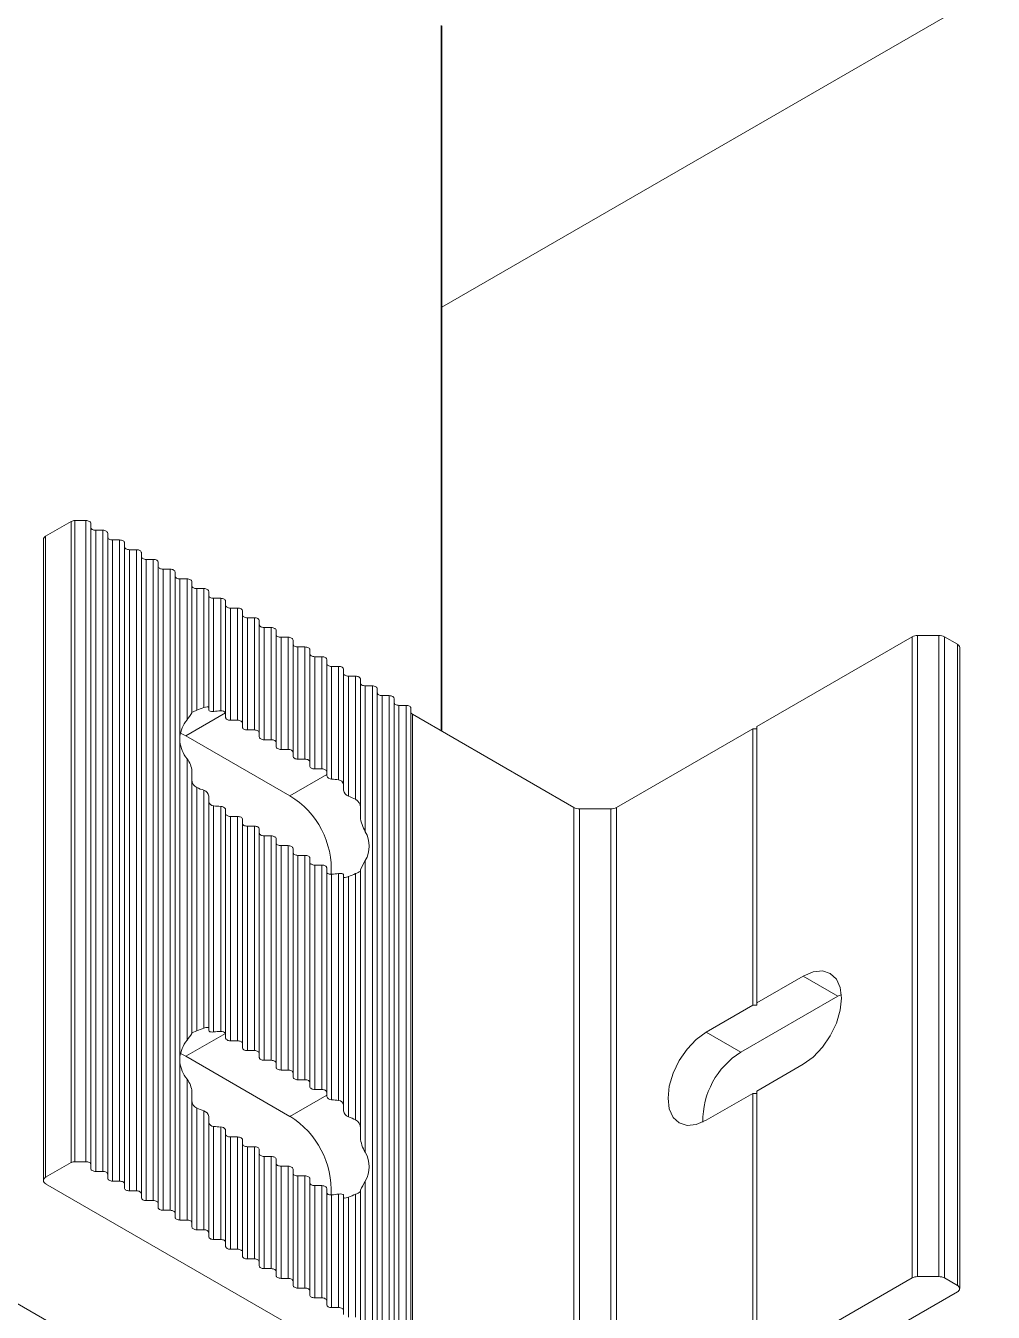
# Model space of a CAD drawing. Header units: millimetres. Extents: x 39 to 459, y 26 to 647.
# Drawn here: x 60.652 to 62.624, y 88.334 to 90.956 of the extents above; entities that cross this region are included whole.
import ezdxf

# ---------------------------------------------------------------- set-up
doc = ezdxf.new("R2010")
doc.units = ezdxf.units.MM

msp = doc.modelspace()

# ---------------------------------------------------------------- linework, layer by layer
at = {"color": 7, "linetype": 'Continuous', "lineweight": 15}
for p, q in [((72.4636, 96.7097), (61.5001, 90.3821)), ((61.5001, 89.5182), (61.5001, 90.9558)), ((60.6928, 89.9155), (60.7451, 89.9457)), ((60.7451, 89.9457), (60.7451, 88.6391)), ((60.7522, 89.9474), (60.7522, 88.6408)), ((60.7522, 89.9474), (60.7748, 89.9474)), ((60.7748, 89.9474), (60.7748, 88.6408)), ((60.7848, 89.9417), (60.7848, 88.635)), ((60.6881, 89.909), (60.6881, 88.6024)), ((60.6928, 89.9155), (60.6928, 88.6089)), ((60.7948, 89.9276), (60.7948, 88.621)), ((60.7948, 89.9276), (60.8092, 89.9276)), ((60.8092, 89.9276), (60.8092, 88.621)), ((60.8192, 89.9218), (60.8192, 88.6152)), ((60.8292, 89.9078), (60.8292, 88.6012)), ((60.8292, 89.9078), (60.8435, 89.9078)), ((60.8435, 89.9078), (60.8435, 88.6012)), ((60.8535, 89.902), (60.8535, 88.5954)), ((60.8635, 89.888), (60.8635, 88.5813)), ((60.8635, 89.888), (60.8779, 89.888)), ((60.8779, 89.888), (60.8779, 88.5813)), ((60.8879, 89.8822), (60.8879, 88.5756)), ((60.8979, 89.8681), (60.8979, 88.5615)), ((60.8979, 89.8681), (60.9122, 89.8681)), ((60.9122, 89.8681), (60.9122, 88.5615)), ((60.9222, 89.8624), (60.9222, 88.5557)), ((60.9322, 89.8483), (60.9322, 88.5417)), ((60.9322, 89.8483), (60.9466, 89.8483)), ((60.9466, 89.8483), (60.9466, 88.5417)), ((60.9566, 89.8425), (60.9566, 88.5359)), ((60.9666, 89.8285), (60.9666, 89.5075)), ((60.9666, 89.8285), (60.9809, 89.8285)), ((60.9809, 89.8285), (60.9809, 89.5416)), ((60.9909, 89.8227), (60.9909, 89.5554)), ((61.0009, 89.8087), (61.0009, 89.5609)), ((61.0009, 89.8087), (61.0152, 89.8087)), ((61.0152, 89.8087), (61.0152, 89.5664)), ((61.0252, 89.8029), (61.0252, 89.5664)), ((61.0352, 89.7889), (61.0352, 89.5584)), ((61.0352, 89.7889), (61.0496, 89.7889)), ((61.0496, 89.7889), (61.0496, 89.5597)), ((61.0596, 89.7831), (61.0596, 89.5544)), ((61.0696, 89.769), (61.0696, 89.5404)), ((61.0696, 89.769), (61.0839, 89.769)), ((61.0839, 89.769), (61.0839, 89.5404)), ((61.0939, 89.7633), (61.0939, 89.5346)), ((61.1039, 89.7492), (61.1039, 89.5206)), ((61.1039, 89.7492), (61.1183, 89.7492)), ((61.1183, 89.7492), (61.1183, 89.5206)), ((61.1283, 89.7434), (61.1283, 89.5148)), ((61.1383, 89.7294), (61.1383, 89.5007)), ((61.1383, 89.7294), (61.1526, 89.7294)), ((61.1526, 89.7294), (61.1526, 89.5007)), ((61.1626, 89.7236), (61.1626, 89.495)), ((61.1726, 89.7096), (61.1726, 89.4809)), ((61.1726, 89.7096), (61.187, 89.7096)), ((61.187, 89.7096), (61.187, 89.4809)), ((61.197, 89.7038), (61.197, 89.4751)), ((62.1424, 89.5278), (62.4587, 89.7104)), ((62.4587, 89.7104), (62.4587, 88.4038)), ((62.47, 89.7131), (62.47, 88.4065)), ((62.47, 89.7131), (62.5133, 89.7131)), ((62.5133, 89.7131), (62.5133, 88.4065)), ((62.5247, 89.7104), (62.5247, 88.4038)), ((62.5247, 89.7104), (62.5511, 89.6952)), ((61.207, 89.6897), (61.207, 89.4611)), ((61.207, 89.6897), (61.2213, 89.6897)), ((61.2213, 89.6897), (61.2213, 89.4611)), ((61.2313, 89.684), (61.2313, 89.4553)), ((62.5511, 89.6952), (62.5511, 88.3885)), ((62.5558, 88.382), (62.5558, 89.6886)), ((61.2413, 89.6699), (61.2413, 89.4413)), ((61.2413, 89.6699), (61.2556, 89.6699)), ((61.2556, 89.6699), (61.2556, 89.4413)), ((61.2656, 89.6642), (61.2656, 89.4355)), ((61.2756, 89.6501), (61.2756, 89.4204)), ((61.2756, 89.6501), (61.29, 89.6501)), ((61.29, 89.6501), (61.29, 89.4188)), ((61.3, 89.6443), (61.3, 89.4096)), ((61.31, 89.6303), (61.31, 89.3855)), ((61.31, 89.6303), (61.3243, 89.6303)), ((61.3243, 89.6303), (61.3243, 89.3794)), ((61.3343, 89.6245), (61.3343, 89.3625)), ((61.3443, 89.6105), (61.3443, 89.3133)), ((61.3443, 89.6105), (61.3587, 89.6105)), ((61.3587, 89.6105), (61.3587, 88.3038)), ((61.3687, 89.6047), (61.3687, 88.2981)), ((61.3787, 89.5906), (61.3787, 88.284)), ((61.3787, 89.5906), (61.393, 89.5906)), ((61.393, 89.5906), (61.393, 88.284)), ((61.403, 89.5849), (61.403, 88.2782)), ((61.413, 89.5708), (61.413, 88.2642)), ((61.413, 89.5708), (61.4274, 89.5708)), ((61.4274, 89.5708), (61.4274, 88.2642)), ((61.0594, 89.5556), (60.9785, 89.5089)), ((61.0596, 89.5461), (61.0596, 89.5544)), ((61.0839, 89.5404), (61.0696, 89.5404)), ((61.4374, 89.5651), (61.4374, 88.2584)), ((61.4403, 89.5527), (61.4403, 88.2461)), ((61.7696, 89.3626), (61.4403, 89.5527)), ((60.9677, 89.5144), (60.9785, 89.5089)), ((61.0939, 89.5263), (61.0939, 89.5346)), ((61.1183, 89.5206), (61.1039, 89.5206)), ((61.1283, 89.5065), (61.1283, 89.5148)), ((61.8561, 89.3626), (62.1339, 89.5229)), ((62.1339, 89.5229), (62.1339, 88.9595)), ((62.1424, 89.5229), (62.1339, 89.5229)), ((62.1424, 89.5278), (62.1424, 88.9644)), ((60.9666, 89.4962), (60.9666, 88.8542)), ((61.1906, 89.3865), (60.9785, 89.5089)), ((61.1526, 89.5007), (61.1383, 89.5007)), ((61.1626, 89.4867), (61.1626, 89.495)), ((60.9809, 89.462), (60.9809, 88.8883)), ((61.187, 89.4809), (61.1726, 89.4809)), ((61.197, 89.4669), (61.197, 89.4751)), ((61.2213, 89.4611), (61.207, 89.4611)), ((60.9909, 89.4367), (60.9909, 88.9021)), ((61.2313, 89.447), (61.2313, 89.4553)), ((61.2556, 89.4413), (61.2413, 89.4413)), ((61.2656, 89.4298), (61.2656, 89.4355)), ((61.2656, 89.4298), (61.1906, 89.3865)), ((61.0009, 89.4032), (61.0009, 88.9076)), ((61.0152, 89.3977), (61.0152, 88.9131)), ((61.0252, 89.3861), (61.0252, 88.9131)), ((61.0352, 89.366), (61.0352, 88.9051)), ((61.0496, 89.3647), (61.0496, 88.9063)), ((61.0596, 89.3584), (61.0596, 88.9011)), ((61.7696, 89.3626), (61.7696, 88.056)), ((61.7809, 89.3599), (61.7809, 88.0533)), ((61.7809, 89.3599), (61.8448, 89.3599)), ((61.8448, 89.3599), (61.8448, 88.0533)), ((61.8561, 89.3626), (61.8561, 88.056)), ((61.0696, 89.3444), (61.0696, 88.8871)), ((61.0839, 89.3444), (61.0696, 89.3444)), ((61.0839, 89.3444), (61.0839, 88.8871)), ((61.0939, 89.3386), (61.0939, 88.8813)), ((61.1039, 89.3246), (61.1039, 88.8672)), ((61.1183, 89.3246), (61.1039, 89.3246)), ((61.1183, 89.3246), (61.1183, 88.8672)), ((61.1283, 89.3188), (61.1283, 88.8615)), ((61.1383, 89.3047), (61.1383, 88.8474)), ((61.1526, 89.3047), (61.1383, 89.3047)), ((61.1526, 89.3047), (61.1526, 88.8474)), ((61.1626, 89.299), (61.1626, 88.8416)), ((61.1726, 89.2849), (61.1726, 88.8276)), ((61.187, 89.2849), (61.1726, 89.2849)), ((61.187, 89.2849), (61.187, 88.8276)), ((61.197, 89.2791), (61.197, 88.8218)), ((61.207, 89.2651), (61.207, 88.8078)), ((61.2213, 89.2651), (61.207, 89.2651)), ((61.2213, 89.2651), (61.2213, 88.8078)), ((61.2313, 89.2593), (61.2313, 88.802)), ((61.3443, 89.2544), (61.3443, 88.6599)), ((61.2413, 89.2453), (61.2413, 88.788)), ((61.2556, 89.2453), (61.2413, 89.2453)), ((61.2556, 89.2453), (61.2556, 88.788)), ((61.2656, 89.2395), (61.2656, 88.7822)), ((61.2756, 89.2265), (61.2756, 88.7671)), ((61.29, 89.2281), (61.29, 88.7655)), ((61.3, 89.2258), (61.3, 88.7563)), ((61.3243, 89.2278), (61.3243, 88.7261)), ((61.3343, 89.2332), (61.3343, 88.7092)), ((61.31, 89.2217), (61.31, 88.7322)), ((62.1424, 88.9644), (62.2371, 89.019)), ((62.3078, 88.9782), (62.2371, 89.019)), ((62.3078, 88.9782), (62.1099, 88.864)), ((62.1424, 88.9644), (62.1424, 88.9595)), ((62.3078, 88.9782), (62.3146, 88.9818)), ((62.0391, 88.9048), (62.1339, 88.9595)), ((62.1339, 88.9595), (62.1424, 88.9595)), ((61.0594, 88.9023), (60.9785, 88.8556)), ((61.0596, 88.8928), (61.0596, 88.9011)), ((61.0839, 88.8871), (61.0696, 88.8871)), ((62.1099, 88.864), (62.0391, 88.9048)), ((59.7368, 88.87), (61.4989, 87.853)), ((60.9785, 88.8556), (60.9677, 88.8611)), ((61.0939, 88.873), (61.0939, 88.8813)), ((61.1183, 88.8672), (61.1039, 88.8672)), ((61.1283, 88.8532), (61.1283, 88.8615)), ((60.9666, 88.8429), (60.9666, 88.5219)), ((61.1906, 88.7332), (60.9785, 88.8556)), ((61.1526, 88.8474), (61.1383, 88.8474)), ((61.1626, 88.8334), (61.1626, 88.8416)), ((62.1424, 88.7847), (62.2371, 88.8394)), ((60.9809, 88.8087), (60.9809, 88.5219)), ((61.187, 88.8276), (61.1726, 88.8276)), ((61.197, 88.8135), (61.197, 88.8218)), ((61.2213, 88.8078), (61.207, 88.8078)), ((60.9909, 88.7834), (60.9909, 88.5161)), ((61.2313, 88.7937), (61.2313, 88.802)), ((61.2556, 88.788), (61.2413, 88.788)), ((61.2656, 88.7765), (61.2656, 88.7822)), ((62.0391, 88.7251), (62.1339, 88.7798)), ((62.1339, 88.7798), (62.1339, 88.2163)), ((62.1339, 88.7798), (62.1424, 88.7798)), ((62.1424, 88.7847), (62.1424, 88.2212)), ((61.2656, 88.7765), (61.1906, 88.7332)), ((61.0009, 88.7498), (61.0009, 88.502)), ((61.0152, 88.7444), (61.0152, 88.502)), ((61.0252, 88.7327), (61.0252, 88.4963)), ((61.0352, 88.7127), (61.0352, 88.4822)), ((61.0496, 88.7114), (61.0496, 88.4822)), ((61.0596, 88.7051), (61.0596, 88.4765)), ((61.0696, 88.6911), (61.0696, 88.4624)), ((61.0839, 88.6911), (61.0696, 88.6911)), ((61.0839, 88.6911), (61.0839, 88.4624)), ((61.0939, 88.6853), (61.0939, 88.4566)), ((61.1039, 88.6712), (61.1039, 88.4426)), ((61.1183, 88.6712), (61.1039, 88.6712)), ((61.1183, 88.6712), (61.1183, 88.4426)), ((61.1283, 88.6655), (61.1283, 88.4368)), ((61.1383, 88.6514), (61.1383, 88.4228)), ((61.1526, 88.6514), (61.1383, 88.6514)), ((61.1526, 88.6514), (61.1526, 88.4228)), ((60.6928, 88.6089), (60.7451, 88.6391)), ((60.7522, 88.6408), (60.7748, 88.6408)), ((60.7848, 88.635), (60.7848, 88.6267)), ((61.1626, 88.6457), (61.1626, 88.417)), ((61.1726, 88.6316), (61.1726, 88.4029)), ((61.187, 88.6316), (61.1726, 88.6316)), ((61.187, 88.6316), (61.187, 88.4029)), ((61.197, 88.6258), (61.197, 88.3972)), ((61.7092, 88.0092), (60.6928, 88.5958)), ((60.7948, 88.621), (60.8092, 88.621)), ((60.8192, 88.6152), (60.8192, 88.6069)), ((60.8292, 88.6012), (60.8435, 88.6012)), ((60.8535, 88.5954), (60.8535, 88.5871)), ((61.207, 88.6118), (61.207, 88.3831)), ((61.2213, 88.6118), (61.207, 88.6118)), ((61.2213, 88.6118), (61.2213, 88.3831)), ((61.2313, 88.606), (61.2313, 88.3774)), ((61.3443, 88.601), (61.3443, 88.3038)), ((60.8635, 88.5813), (60.8779, 88.5813)), ((60.8879, 88.5756), (60.8879, 88.5673)), ((61.2413, 88.592), (61.2413, 88.3633)), ((61.2556, 88.592), (61.2413, 88.592)), ((61.2556, 88.592), (61.2556, 88.3633)), ((61.2656, 88.5862), (61.2656, 88.3575)), ((61.2756, 88.5732), (61.2756, 88.3435)), ((61.29, 88.5747), (61.29, 88.3435)), ((61.3, 88.5724), (61.3, 88.3377)), ((61.3243, 88.5745), (61.3243, 88.3237)), ((61.3343, 88.5799), (61.3343, 88.3179)), ((60.8979, 88.5615), (60.9122, 88.5615)), ((60.9222, 88.5557), (60.9222, 88.5475)), ((61.31, 88.5684), (61.31, 88.3237)), ((60.9322, 88.5417), (60.9466, 88.5417)), ((60.9566, 88.5359), (60.9566, 88.5276)), ((60.9666, 88.5219), (60.9809, 88.5219)), ((60.9909, 88.5161), (60.9909, 88.5078)), ((61.0009, 88.502), (61.0152, 88.502)), ((61.0252, 88.4963), (61.0252, 88.488)), ((61.0352, 88.4822), (61.0496, 88.4822)), ((61.0596, 88.4765), (61.0596, 88.4682)), ((61.0696, 88.4624), (61.0839, 88.4624)), ((61.0939, 88.4566), (61.0939, 88.4484)), ((61.1039, 88.4426), (61.1183, 88.4426)), ((61.1283, 88.4368), (61.1283, 88.4285)), ((61.1383, 88.4228), (61.1526, 88.4228)), ((61.1626, 88.417), (61.1626, 88.4087)), ((61.1726, 88.4029), (61.187, 88.4029)), ((61.197, 88.3972), (61.197, 88.3889)), ((62.1424, 88.2212), (62.4587, 88.4038)), ((62.47, 88.4065), (62.5133, 88.4065)), ((62.5247, 88.4038), (62.5511, 88.3885)), ((61.207, 88.3831), (61.2213, 88.3831)), ((61.2313, 88.3774), (61.2313, 88.3691)), ((61.2413, 88.3633), (61.2556, 88.3633)), ((61.8176, 87.9521), (62.5511, 88.3755)), ((61.2656, 88.3575), (61.2656, 88.3493)), ((61.2756, 88.3435), (61.29, 88.3435)), ((61.3, 88.3377), (61.3, 88.3294))]:
    msp.add_line(p, q, dxfattribs=at)
at = {"color": 8, "linetype": 'Continuous', "lineweight": 15}
msp.add_line((61.4989, 90.9562), (61.4989, 89.5189), dxfattribs=at)
at = {"color": 7, "linetype": 'Continuous', "lineweight": 15, "flags": 128}
for points in [[(60.7748, 89.9474), (60.7768, 89.9473), (60.7787, 89.947), (60.7804, 89.9464), (60.7819, 89.9457), (60.7832, 89.9449), (60.7841, 89.9439), (60.7846, 89.9428), (60.7848, 89.9417)], [(60.7848, 89.9334), (60.785, 89.9322), (60.7856, 89.9312), (60.7865, 89.9302), (60.7878, 89.9293), (60.7893, 89.9286), (60.791, 89.928), (60.7929, 89.9277), (60.7948, 89.9276)], [(60.8092, 89.9276), (60.8111, 89.9275), (60.813, 89.9272), (60.8147, 89.9266), (60.8163, 89.9259), (60.8175, 89.925), (60.8184, 89.924), (60.819, 89.923), (60.8192, 89.9218)], [(60.8192, 89.9136), (60.8194, 89.9124), (60.8199, 89.9113), (60.8209, 89.9103), (60.8221, 89.9095), (60.8236, 89.9088), (60.8254, 89.9082), (60.8272, 89.9079), (60.8292, 89.9078)], [(60.8435, 89.9078), (60.8455, 89.9077), (60.8474, 89.9073), (60.8491, 89.9068), (60.8506, 89.9061), (60.8518, 89.9052), (60.8528, 89.9042), (60.8533, 89.9031), (60.8535, 89.902)], [(60.8535, 89.8937), (60.8537, 89.8926), (60.8543, 89.8915), (60.8552, 89.8905), (60.8565, 89.8896), (60.858, 89.8889), (60.8597, 89.8884), (60.8616, 89.8881), (60.8635, 89.888)], [(60.8779, 89.888), (60.8798, 89.8878), (60.8817, 89.8875), (60.8834, 89.887), (60.8849, 89.8863), (60.8862, 89.8854), (60.8871, 89.8844), (60.8877, 89.8833), (60.8879, 89.8822)], [(60.8879, 89.8739), (60.8881, 89.8728), (60.8886, 89.8717), (60.8896, 89.8707), (60.8908, 89.8698), (60.8923, 89.8691), (60.894, 89.8686), (60.8959, 89.8682), (60.8979, 89.8681)], [(60.9122, 89.8681), (60.9142, 89.868), (60.916, 89.8677), (60.9178, 89.8672), (60.9193, 89.8664), (60.9205, 89.8656), (60.9214, 89.8646), (60.922, 89.8635), (60.9222, 89.8624)], [(60.9222, 89.8541), (60.9224, 89.853), (60.923, 89.8519), (60.9239, 89.8509), (60.9251, 89.85), (60.9267, 89.8493), (60.9284, 89.8488), (60.9303, 89.8484), (60.9322, 89.8483)], [(60.9466, 89.8483), (60.9485, 89.8482), (60.9504, 89.8479), (60.9521, 89.8473), (60.9536, 89.8466), (60.9549, 89.8458), (60.9558, 89.8448), (60.9564, 89.8437), (60.9566, 89.8425)], [(60.9566, 89.8343), (60.9567, 89.8331), (60.9573, 89.8321), (60.9582, 89.8311), (60.9595, 89.8302), (60.961, 89.8295), (60.9627, 89.8289), (60.9646, 89.8286), (60.9666, 89.8285)], [(60.9809, 89.8285), (60.9828, 89.8284), (60.9847, 89.8281), (60.9865, 89.8275), (60.988, 89.8268), (60.9892, 89.8259), (60.9901, 89.8249), (60.9907, 89.8238), (60.9909, 89.8227)], [(60.9909, 89.8144), (60.9911, 89.8133), (60.9917, 89.8122), (60.9926, 89.8112), (60.9938, 89.8104), (60.9953, 89.8096), (60.9971, 89.8091), (60.9989, 89.8088), (61.0009, 89.8087)], [(61.0152, 89.8087), (61.0172, 89.8086), (61.0191, 89.8082), (61.0208, 89.8077), (61.0223, 89.807), (61.0236, 89.8061), (61.0245, 89.8051), (61.025, 89.804), (61.0252, 89.8029)], [(61.0252, 89.7946), (61.0254, 89.7935), (61.026, 89.7924), (61.0269, 89.7914), (61.0282, 89.7905), (61.0297, 89.7898), (61.0314, 89.7893), (61.0333, 89.789), (61.0352, 89.7889)], [(61.0496, 89.7889), (61.0515, 89.7887), (61.0534, 89.7884), (61.0551, 89.7879), (61.0567, 89.7872), (61.0579, 89.7863), (61.0588, 89.7853), (61.0594, 89.7842), (61.0596, 89.7831)], [(61.0596, 89.7748), (61.0598, 89.7737), (61.0603, 89.7726), (61.0613, 89.7716), (61.0625, 89.7707), (61.064, 89.77), (61.0658, 89.7695), (61.0676, 89.7691), (61.0696, 89.769)], [(61.0839, 89.769), (61.0859, 89.7689), (61.0878, 89.7686), (61.0895, 89.7681), (61.091, 89.7673), (61.0922, 89.7665), (61.0932, 89.7655), (61.0937, 89.7644), (61.0939, 89.7633)], [(61.0939, 89.755), (61.0941, 89.7539), (61.0947, 89.7528), (61.0956, 89.7518), (61.0969, 89.7509), (61.0984, 89.7502), (61.1001, 89.7497), (61.102, 89.7493), (61.1039, 89.7492)], [(61.1183, 89.7492), (61.1202, 89.7491), (61.1221, 89.7488), (61.1238, 89.7482), (61.1253, 89.7475), (61.1266, 89.7466), (61.1275, 89.7456), (61.1281, 89.7446), (61.1283, 89.7434)], [(61.1283, 89.7352), (61.1285, 89.734), (61.129, 89.733), (61.13, 89.732), (61.1312, 89.7311), (61.1327, 89.7304), (61.1344, 89.7298), (61.1363, 89.7295), (61.1383, 89.7294)], [(61.1526, 89.7294), (61.1546, 89.7293), (61.1564, 89.729), (61.1582, 89.7284), (61.1597, 89.7277), (61.1609, 89.7268), (61.1619, 89.7258), (61.1624, 89.7247), (61.1626, 89.7236)], [(61.1626, 89.7153), (61.1628, 89.7142), (61.1634, 89.7131), (61.1643, 89.7121), (61.1655, 89.7113), (61.1671, 89.7105), (61.1688, 89.71), (61.1707, 89.7097), (61.1726, 89.7096)], [(61.187, 89.7096), (61.1889, 89.7095), (61.1908, 89.7091), (61.1925, 89.7086), (61.194, 89.7079), (61.1953, 89.707), (61.1962, 89.706), (61.1968, 89.7049), (61.197, 89.7038)], [(61.197, 89.6955), (61.1971, 89.6944), (61.1977, 89.6933), (61.1986, 89.6923), (61.1999, 89.6914), (61.2014, 89.6907), (61.2031, 89.6902), (61.205, 89.6899), (61.207, 89.6897)], [(61.2213, 89.6897), (61.2232, 89.6896), (61.2251, 89.6893), (61.2269, 89.6888), (61.2284, 89.6881), (61.2296, 89.6872), (61.2305, 89.6862), (61.2311, 89.6851), (61.2313, 89.684)], [(61.2313, 89.6757), (61.2315, 89.6746), (61.2321, 89.6735), (61.233, 89.6725), (61.2342, 89.6716), (61.2357, 89.6709), (61.2375, 89.6704), (61.2393, 89.67), (61.2413, 89.6699)], [(61.2556, 89.6699), (61.2576, 89.6698), (61.2595, 89.6695), (61.2612, 89.669), (61.2627, 89.6682), (61.264, 89.6674), (61.2649, 89.6664), (61.2654, 89.6653), (61.2656, 89.6642)], [(61.2656, 89.6559), (61.2658, 89.6548), (61.2664, 89.6537), (61.2673, 89.6527), (61.2686, 89.6518), (61.2701, 89.6511), (61.2718, 89.6505), (61.2737, 89.6502), (61.2756, 89.6501)], [(61.29, 89.6501), (61.2919, 89.65), (61.2938, 89.6497), (61.2955, 89.6491), (61.2971, 89.6484), (61.2983, 89.6475), (61.2992, 89.6465), (61.2998, 89.6455), (61.3, 89.6443)], [(61.3, 89.6361), (61.3002, 89.6349), (61.3007, 89.6338), (61.3017, 89.6329), (61.3029, 89.632), (61.3044, 89.6313), (61.3062, 89.6307), (61.308, 89.6304), (61.31, 89.6303)], [(61.3243, 89.6303), (61.3263, 89.6302), (61.3282, 89.6298), (61.3299, 89.6293), (61.3314, 89.6286), (61.3326, 89.6277), (61.3336, 89.6267), (61.3341, 89.6256), (61.3343, 89.6245)], [(61.3343, 89.6162), (61.3345, 89.6151), (61.3351, 89.614), (61.336, 89.613), (61.3373, 89.6122), (61.3388, 89.6114), (61.3405, 89.6109), (61.3424, 89.6106), (61.3443, 89.6105)], [(61.3587, 89.6105), (61.3606, 89.6104), (61.3625, 89.61), (61.3642, 89.6095), (61.3657, 89.6088), (61.367, 89.6079), (61.3679, 89.6069), (61.3685, 89.6058), (61.3687, 89.6047)], [(61.3687, 89.5964), (61.3689, 89.5953), (61.3694, 89.5942), (61.3704, 89.5932), (61.3716, 89.5923), (61.3731, 89.5916), (61.3748, 89.5911), (61.3767, 89.5908), (61.3787, 89.5906)], [(61.0152, 89.5664), (61.0155, 89.5664), (61.0186, 89.5673), (61.0217, 89.5678), (61.0241, 89.5676), (61.0252, 89.5667), (61.0252, 89.5664)], [(61.0252, 89.5664), (61.0252, 89.5648), (61.0252, 89.5631), (61.0252, 89.5612)], [(61.393, 89.5906), (61.395, 89.5905), (61.3968, 89.5902), (61.3986, 89.5897), (61.4001, 89.589), (61.4013, 89.5881), (61.4023, 89.5871), (61.4028, 89.586), (61.403, 89.5849)], [(61.403, 89.5766), (61.4032, 89.5755), (61.4038, 89.5744), (61.4047, 89.5734), (61.4059, 89.5725), (61.4075, 89.5718), (61.4092, 89.5713), (61.4111, 89.5709), (61.413, 89.5708)], [(61.4274, 89.5708), (61.4293, 89.5707), (61.4312, 89.5704), (61.4329, 89.5698), (61.4344, 89.5691), (61.4357, 89.5683), (61.4366, 89.5673), (61.4372, 89.5662), (61.4374, 89.5651)], [(61.0252, 89.5612), (61.0253, 89.5609), (61.0261, 89.5598), (61.028, 89.5589), (61.0308, 89.5584), (61.0342, 89.5583), (61.0352, 89.5584)], [(61.0696, 89.5404), (61.0676, 89.5405), (61.0658, 89.5408), (61.064, 89.5413), (61.0625, 89.5421), (61.0613, 89.5429), (61.0603, 89.5439), (61.0598, 89.545), (61.0596, 89.5461)], [(61.0939, 89.5346), (61.0937, 89.5357), (61.0932, 89.5368), (61.0922, 89.5378), (61.091, 89.5387), (61.0895, 89.5394), (61.0878, 89.5399), (61.0859, 89.5403), (61.0839, 89.5404)], [(61.1039, 89.5206), (61.102, 89.5207), (61.1001, 89.521), (61.0984, 89.5215), (61.0969, 89.5222), (61.0956, 89.5231), (61.0947, 89.5241), (61.0941, 89.5252), (61.0939, 89.5263)], [(61.1283, 89.5148), (61.1281, 89.5159), (61.1275, 89.517), (61.1266, 89.518), (61.1253, 89.5189), (61.1238, 89.5196), (61.1221, 89.5201), (61.1202, 89.5204), (61.1183, 89.5206)], [(60.9666, 89.4962), (60.9664, 89.5048), (60.9666, 89.5075)], [(61.1383, 89.5007), (61.1363, 89.5008), (61.1344, 89.5012), (61.1327, 89.5017), (61.1312, 89.5024), (61.13, 89.5033), (61.129, 89.5043), (61.1285, 89.5054), (61.1283, 89.5065)], [(61.1626, 89.495), (61.1624, 89.4961), (61.1619, 89.4972), (61.1609, 89.4982), (61.1597, 89.499), (61.1582, 89.4998), (61.1564, 89.5003), (61.1546, 89.5006), (61.1526, 89.5007)], [(61.1726, 89.4809), (61.1707, 89.481), (61.1688, 89.4813), (61.1671, 89.4819), (61.1655, 89.4826), (61.1643, 89.4835), (61.1634, 89.4845), (61.1628, 89.4856), (61.1626, 89.4867)], [(61.197, 89.4751), (61.1968, 89.4763), (61.1962, 89.4773), (61.1953, 89.4783), (61.194, 89.4792), (61.1925, 89.4799), (61.1908, 89.4805), (61.1889, 89.4808), (61.187, 89.4809)], [(61.207, 89.4611), (61.205, 89.4612), (61.2031, 89.4615), (61.2014, 89.4621), (61.1999, 89.4628), (61.1986, 89.4637), (61.1977, 89.4647), (61.1971, 89.4657), (61.197, 89.4669)], [(61.2313, 89.4553), (61.2311, 89.4564), (61.2305, 89.4575), (61.2296, 89.4585), (61.2284, 89.4594), (61.2269, 89.4601), (61.2251, 89.4606), (61.2232, 89.461), (61.2213, 89.4611)], [(61.2413, 89.4413), (61.2393, 89.4414), (61.2375, 89.4417), (61.2357, 89.4422), (61.2342, 89.443), (61.233, 89.4438), (61.2321, 89.4448), (61.2315, 89.4459), (61.2313, 89.447)], [(61.2656, 89.4355), (61.2654, 89.4366), (61.2649, 89.4377), (61.264, 89.4387), (61.2627, 89.4396), (61.2612, 89.4403), (61.2595, 89.4408), (61.2576, 89.4412), (61.2556, 89.4413)], [(61.2656, 89.4298), (61.2656, 89.4285), (61.2656, 89.4272)], [(61.3, 89.4096), (61.3, 89.4057), (61.3, 89.4018), (61.3, 89.3978)], [(61.3343, 89.3625), (61.3343, 89.3561), (61.3343, 89.3497), (61.3343, 89.3434)], [(61.0696, 89.3444), (61.0676, 89.3445), (61.0658, 89.3448), (61.064, 89.3454), (61.0625, 89.3461), (61.0613, 89.3469), (61.0603, 89.3479), (61.0598, 89.349), (61.0596, 89.3502)], [(61.0939, 89.3386), (61.0937, 89.3397), (61.0932, 89.3408), (61.0922, 89.3418), (61.091, 89.3427), (61.0895, 89.3434), (61.0878, 89.3439), (61.0859, 89.3443), (61.0839, 89.3444)], [(61.1039, 89.3246), (61.102, 89.3247), (61.1001, 89.325), (61.0984, 89.3255), (61.0969, 89.3262), (61.0956, 89.3271), (61.0947, 89.3281), (61.0941, 89.3292), (61.0939, 89.3303)], [(61.1283, 89.3188), (61.1281, 89.3199), (61.1275, 89.321), (61.1266, 89.322), (61.1253, 89.3229), (61.1238, 89.3236), (61.1221, 89.3241), (61.1202, 89.3244), (61.1183, 89.3246)], [(61.1383, 89.3047), (61.1363, 89.3048), (61.1344, 89.3052), (61.1327, 89.3057), (61.1312, 89.3064), (61.13, 89.3073), (61.129, 89.3083), (61.1285, 89.3094), (61.1283, 89.3105)], [(61.1626, 89.299), (61.1624, 89.3001), (61.1619, 89.3012), (61.1609, 89.3022), (61.1597, 89.303), (61.1582, 89.3038), (61.1564, 89.3043), (61.1546, 89.3046), (61.1526, 89.3047)], [(61.1726, 89.2849), (61.1707, 89.285), (61.1688, 89.2854), (61.1671, 89.2859), (61.1655, 89.2866), (61.1643, 89.2875), (61.1634, 89.2885), (61.1628, 89.2896), (61.1626, 89.2907)], [(61.197, 89.2791), (61.1968, 89.2803), (61.1962, 89.2814), (61.1953, 89.2824), (61.194, 89.2832), (61.1925, 89.2839), (61.1908, 89.2845), (61.1889, 89.2848), (61.187, 89.2849)], [(61.207, 89.2651), (61.205, 89.2652), (61.2031, 89.2655), (61.2014, 89.2661), (61.1999, 89.2668), (61.1986, 89.2677), (61.1977, 89.2687), (61.1971, 89.2697), (61.197, 89.2709)], [(61.2313, 89.2593), (61.2311, 89.2605), (61.2305, 89.2615), (61.2296, 89.2625), (61.2284, 89.2634), (61.2269, 89.2641), (61.2251, 89.2647), (61.2232, 89.265), (61.2213, 89.2651)], [(61.2413, 89.2453), (61.2393, 89.2454), (61.2375, 89.2457), (61.2357, 89.2462), (61.2342, 89.247), (61.233, 89.2478), (61.2321, 89.2488), (61.2315, 89.2499), (61.2313, 89.251)], [(61.2656, 89.2395), (61.2654, 89.2406), (61.2649, 89.2417), (61.264, 89.2427), (61.2627, 89.2436), (61.2612, 89.2443), (61.2595, 89.2448), (61.2576, 89.2452), (61.2556, 89.2453)], [(61.2756, 89.2265), (61.2735, 89.2264), (61.2704, 89.2269), (61.2678, 89.2279), (61.2662, 89.2294), (61.2656, 89.2313)], [(61.3, 89.2258), (61.2998, 89.2263), (61.2987, 89.2273), (61.2965, 89.228), (61.2935, 89.2283), (61.29, 89.2281), (61.29, 89.2281)], [(61.31, 89.2217), (61.3092, 89.2214), (61.306, 89.2204), (61.303, 89.2199), (61.3008, 89.2201), (61.3, 89.221), (61.3, 89.221)], [(62.2371, 88.8394), (62.2573, 88.8541), (62.276, 88.8739), (62.2921, 88.8974), (62.3045, 88.9232), (62.3123, 88.9493), (62.3149, 88.9741), (62.3123, 88.9958), (62.3045, 89.013), (62.2921, 89.0245), (62.276, 89.0294), (62.2573, 89.0276), (62.2371, 89.019)], [(61.0252, 88.9131), (61.0251, 88.9136), (61.0241, 88.9143), (61.0221, 88.9145), (61.019, 88.9141), (61.0152, 88.9131)], [(61.0252, 88.9079), (61.0252, 88.9098), (61.0252, 88.9115), (61.0252, 88.9131)], [(61.0009, 88.9076), (61.0003, 88.9073), (60.9973, 88.9061), (60.9944, 88.9049), (60.992, 88.9039), (60.9909, 88.9033), (60.9909, 88.9033)], [(61.0352, 88.9051), (61.0331, 88.905), (61.0301, 88.9051), (61.0275, 88.9057), (61.0258, 88.9067), (61.0252, 88.9079)], [(61.0696, 88.8871), (61.0676, 88.8872), (61.0658, 88.8875), (61.064, 88.888), (61.0625, 88.8888), (61.0613, 88.8896), (61.0603, 88.8906), (61.0598, 88.8917), (61.0596, 88.8928)], [(61.0939, 88.8813), (61.0937, 88.8824), (61.0932, 88.8835), (61.0922, 88.8845), (61.091, 88.8854), (61.0895, 88.8861), (61.0878, 88.8866), (61.0859, 88.8869), (61.0839, 88.8871)], [(62.0391, 88.9048), (62.019, 88.8901), (62.0003, 88.8703), (61.9841, 88.8467), (61.9718, 88.821), (61.964, 88.7948), (61.9614, 88.77), (61.964, 88.7483), (61.9718, 88.7311), (61.9841, 88.7197), (62.0003, 88.7147), (62.019, 88.7165), (62.0391, 88.7251)], [(61.1039, 88.8672), (61.102, 88.8674), (61.1001, 88.8677), (61.0984, 88.8682), (61.0969, 88.8689), (61.0956, 88.8698), (61.0947, 88.8708), (61.0941, 88.8719), (61.0939, 88.873)], [(61.1283, 88.8615), (61.1281, 88.8626), (61.1275, 88.8637), (61.1266, 88.8647), (61.1253, 88.8655), (61.1238, 88.8663), (61.1221, 88.8668), (61.1202, 88.8671), (61.1183, 88.8672)], [(60.9666, 88.8542), (60.9664, 88.8527), (60.9666, 88.8429)], [(61.1383, 88.8474), (61.1363, 88.8475), (61.1344, 88.8479), (61.1327, 88.8484), (61.1312, 88.8491), (61.13, 88.85), (61.129, 88.851), (61.1285, 88.8521), (61.1283, 88.8532)], [(61.1626, 88.8416), (61.1624, 88.8428), (61.1619, 88.8439), (61.1609, 88.8449), (61.1597, 88.8457), (61.1582, 88.8464), (61.1564, 88.847), (61.1546, 88.8473), (61.1526, 88.8474)], [(61.1726, 88.8276), (61.1707, 88.8277), (61.1688, 88.828), (61.1671, 88.8286), (61.1655, 88.8293), (61.1643, 88.8302), (61.1634, 88.8312), (61.1628, 88.8322), (61.1626, 88.8334)], [(61.197, 88.8218), (61.1968, 88.823), (61.1962, 88.824), (61.1953, 88.825), (61.194, 88.8259), (61.1925, 88.8266), (61.1908, 88.8272), (61.1889, 88.8275), (61.187, 88.8276)], [(61.207, 88.8078), (61.205, 88.8079), (61.2031, 88.8082), (61.2014, 88.8087), (61.1999, 88.8095), (61.1986, 88.8103), (61.1977, 88.8113), (61.1971, 88.8124), (61.197, 88.8135)], [(61.2313, 88.802), (61.2311, 88.8031), (61.2305, 88.8042), (61.2296, 88.8052), (61.2284, 88.8061), (61.2269, 88.8068), (61.2251, 88.8073), (61.2232, 88.8077), (61.2213, 88.8078)], [(61.2413, 88.788), (61.2393, 88.7881), (61.2375, 88.7884), (61.2357, 88.7889), (61.2342, 88.7896), (61.233, 88.7905), (61.2321, 88.7915), (61.2315, 88.7926), (61.2313, 88.7937)], [(61.2656, 88.7822), (61.2654, 88.7833), (61.2649, 88.7844), (61.264, 88.7854), (61.2627, 88.7863), (61.2612, 88.787), (61.2595, 88.7875), (61.2576, 88.7878), (61.2556, 88.788)], [(61.2656, 88.7739), (61.2656, 88.7752), (61.2656, 88.7765)], [(61.3, 88.7445), (61.3, 88.7485), (61.3, 88.7524), (61.3, 88.7563)], [(61.3343, 88.6901), (61.3343, 88.6964), (61.3343, 88.7028), (61.3343, 88.7092)], [(61.0696, 88.6911), (61.0676, 88.6912), (61.0658, 88.6915), (61.064, 88.692), (61.0625, 88.6928), (61.0613, 88.6936), (61.0603, 88.6946), (61.0598, 88.6957), (61.0596, 88.6968)], [(61.0939, 88.6853), (61.0937, 88.6864), (61.0932, 88.6875), (61.0922, 88.6885), (61.091, 88.6894), (61.0895, 88.6901), (61.0878, 88.6906), (61.0859, 88.691), (61.0839, 88.6911)], [(61.1039, 88.6712), (61.102, 88.6714), (61.1001, 88.6717), (61.0984, 88.6722), (61.0969, 88.6729), (61.0956, 88.6738), (61.0947, 88.6748), (61.0941, 88.6759), (61.0939, 88.677)], [(61.1283, 88.6655), (61.1281, 88.6666), (61.1275, 88.6677), (61.1266, 88.6687), (61.1253, 88.6696), (61.1238, 88.6703), (61.1221, 88.6708), (61.1202, 88.6711), (61.1183, 88.6712)], [(61.1383, 88.6514), (61.1363, 88.6515), (61.1344, 88.6519), (61.1327, 88.6524), (61.1312, 88.6531), (61.13, 88.654), (61.129, 88.655), (61.1285, 88.6561), (61.1283, 88.6572)], [(61.1626, 88.6457), (61.1624, 88.6468), (61.1619, 88.6479), (61.1609, 88.6489), (61.1597, 88.6497), (61.1582, 88.6505), (61.1564, 88.651), (61.1546, 88.6513), (61.1526, 88.6514)], [(60.7748, 88.6408), (60.7768, 88.6407), (60.7787, 88.6404), (60.7804, 88.6398), (60.7819, 88.6391), (60.7832, 88.6382), (60.7841, 88.6372), (60.7846, 88.6361), (60.7848, 88.635)], [(60.7848, 88.6267), (60.785, 88.6256), (60.7856, 88.6245), (60.7865, 88.6235), (60.7878, 88.6227), (60.7893, 88.6219), (60.791, 88.6214), (60.7929, 88.6211), (60.7948, 88.621)], [(61.1726, 88.6316), (61.1707, 88.6317), (61.1688, 88.632), (61.1671, 88.6326), (61.1655, 88.6333), (61.1643, 88.6342), (61.1634, 88.6352), (61.1628, 88.6362), (61.1626, 88.6374)], [(61.197, 88.6258), (61.1968, 88.627), (61.1962, 88.628), (61.1953, 88.629), (61.194, 88.6299), (61.1925, 88.6306), (61.1908, 88.6312), (61.1889, 88.6315), (61.187, 88.6316)], [(60.8092, 88.621), (60.8111, 88.6209), (60.813, 88.6205), (60.8147, 88.62), (60.8163, 88.6193), (60.8175, 88.6184), (60.8184, 88.6174), (60.819, 88.6163), (60.8192, 88.6152)], [(60.8192, 88.6069), (60.8194, 88.6058), (60.8199, 88.6047), (60.8209, 88.6037), (60.8221, 88.6028), (60.8236, 88.6021), (60.8254, 88.6016), (60.8272, 88.6013), (60.8292, 88.6012)], [(60.8435, 88.6012), (60.8455, 88.601), (60.8474, 88.6007), (60.8491, 88.6002), (60.8506, 88.5995), (60.8518, 88.5986), (60.8528, 88.5976), (60.8533, 88.5965), (60.8535, 88.5954)], [(61.207, 88.6118), (61.205, 88.6119), (61.2031, 88.6122), (61.2014, 88.6128), (61.1999, 88.6135), (61.1986, 88.6143), (61.1977, 88.6153), (61.1971, 88.6164), (61.197, 88.6176)], [(61.2313, 88.606), (61.2311, 88.6071), (61.2305, 88.6082), (61.2296, 88.6092), (61.2284, 88.6101), (61.2269, 88.6108), (61.2251, 88.6113), (61.2232, 88.6117), (61.2213, 88.6118)], [(61.2413, 88.592), (61.2393, 88.5921), (61.2375, 88.5924), (61.2357, 88.5929), (61.2342, 88.5937), (61.233, 88.5945), (61.2321, 88.5955), (61.2315, 88.5966), (61.2313, 88.5977)], [(60.8535, 88.5871), (60.8537, 88.586), (60.8543, 88.5849), (60.8552, 88.5839), (60.8565, 88.583), (60.858, 88.5823), (60.8597, 88.5818), (60.8616, 88.5814), (60.8635, 88.5813)], [(60.8779, 88.5813), (60.8798, 88.5812), (60.8817, 88.5809), (60.8834, 88.5804), (60.8849, 88.5796), (60.8862, 88.5788), (60.8871, 88.5778), (60.8877, 88.5767), (60.8879, 88.5756)], [(61.2656, 88.5862), (61.2654, 88.5873), (61.2649, 88.5884), (61.264, 88.5894), (61.2627, 88.5903), (61.2612, 88.591), (61.2595, 88.5915), (61.2576, 88.5919), (61.2556, 88.592)], [(61.2656, 88.5779), (61.2657, 88.5773), (61.2666, 88.5756), (61.2686, 88.5742), (61.2713, 88.5733), (61.2745, 88.5731), (61.2756, 88.5732)], [(61.29, 88.5747), (61.2909, 88.5748), (61.2941, 88.575), (61.2968, 88.5746), (61.2989, 88.5739), (61.2999, 88.5729), (61.3, 88.5724)], [(60.8879, 88.5673), (60.8881, 88.5662), (60.8886, 88.5651), (60.8896, 88.5641), (60.8908, 88.5632), (60.8923, 88.5625), (60.894, 88.562), (60.8959, 88.5616), (60.8979, 88.5615)], [(60.9122, 88.5615), (60.9142, 88.5614), (60.916, 88.5611), (60.9178, 88.5605), (60.9193, 88.5598), (60.9205, 88.5589), (60.9214, 88.5579), (60.922, 88.5569), (60.9222, 88.5557)], [(60.9222, 88.5475), (60.9224, 88.5463), (60.923, 88.5453), (60.9239, 88.5443), (60.9251, 88.5434), (60.9267, 88.5427), (60.9284, 88.5421), (60.9303, 88.5418), (60.9322, 88.5417)], [(61.3, 88.5677), (61.3, 88.5675), (61.3006, 88.5668), (61.3023, 88.5666), (61.305, 88.5669), (61.3087, 88.5679), (61.31, 88.5684)], [(60.9466, 88.5417), (60.9485, 88.5416), (60.9504, 88.5413), (60.9521, 88.5407), (60.9536, 88.54), (60.9549, 88.5391), (60.9558, 88.5381), (60.9564, 88.537), (60.9566, 88.5359)], [(60.9566, 88.5276), (60.9567, 88.5265), (60.9573, 88.5254), (60.9582, 88.5244), (60.9595, 88.5236), (60.961, 88.5228), (60.9627, 88.5223), (60.9646, 88.522), (60.9666, 88.5219)], [(60.9809, 88.5219), (60.9828, 88.5218), (60.9847, 88.5214), (60.9865, 88.5209), (60.988, 88.5202), (60.9892, 88.5193), (60.9901, 88.5183), (60.9907, 88.5172), (60.9909, 88.5161)], [(60.9909, 88.5078), (60.9911, 88.5067), (60.9917, 88.5056), (60.9926, 88.5046), (60.9938, 88.5037), (60.9953, 88.503), (60.9971, 88.5025), (60.9989, 88.5022), (61.0009, 88.502)], [(61.0152, 88.502), (61.0172, 88.5019), (61.0191, 88.5016), (61.0208, 88.5011), (61.0223, 88.5004), (61.0236, 88.4995), (61.0245, 88.4985), (61.025, 88.4974), (61.0252, 88.4963)], [(61.0252, 88.488), (61.0254, 88.4869), (61.026, 88.4858), (61.0269, 88.4848), (61.0282, 88.4839), (61.0297, 88.4832), (61.0314, 88.4827), (61.0333, 88.4823), (61.0352, 88.4822)], [(61.0496, 88.4822), (61.0515, 88.4821), (61.0534, 88.4818), (61.0551, 88.4813), (61.0567, 88.4805), (61.0579, 88.4797), (61.0588, 88.4787), (61.0594, 88.4776), (61.0596, 88.4765)], [(61.0596, 88.4682), (61.0598, 88.4671), (61.0603, 88.466), (61.0613, 88.465), (61.0625, 88.4641), (61.064, 88.4634), (61.0658, 88.4628), (61.0676, 88.4625), (61.0696, 88.4624)], [(61.0839, 88.4624), (61.0859, 88.4623), (61.0878, 88.462), (61.0895, 88.4614), (61.091, 88.4607), (61.0922, 88.4598), (61.0932, 88.4588), (61.0937, 88.4578), (61.0939, 88.4566)], [(61.0939, 88.4484), (61.0941, 88.4472), (61.0947, 88.4461), (61.0956, 88.4452), (61.0969, 88.4443), (61.0984, 88.4436), (61.1001, 88.443), (61.102, 88.4427), (61.1039, 88.4426)], [(61.1183, 88.4426), (61.1202, 88.4425), (61.1221, 88.4421), (61.1238, 88.4416), (61.1253, 88.4409), (61.1266, 88.44), (61.1275, 88.439), (61.1281, 88.4379), (61.1283, 88.4368)], [(61.1283, 88.4285), (61.1285, 88.4274), (61.129, 88.4263), (61.13, 88.4253), (61.1312, 88.4245), (61.1327, 88.4237), (61.1344, 88.4232), (61.1363, 88.4229), (61.1383, 88.4228)], [(61.1526, 88.4228), (61.1546, 88.4227), (61.1564, 88.4223), (61.1582, 88.4218), (61.1597, 88.4211), (61.1609, 88.4202), (61.1619, 88.4192), (61.1624, 88.4181), (61.1626, 88.417)], [(61.1626, 88.4087), (61.1628, 88.4076), (61.1634, 88.4065), (61.1643, 88.4055), (61.1655, 88.4046), (61.1671, 88.4039), (61.1688, 88.4034), (61.1707, 88.4031), (61.1726, 88.4029)], [(61.187, 88.4029), (61.1889, 88.4028), (61.1908, 88.4025), (61.1925, 88.402), (61.194, 88.4013), (61.1953, 88.4004), (61.1962, 88.3994), (61.1968, 88.3983), (61.197, 88.3972)], [(61.197, 88.3889), (61.1971, 88.3878), (61.1977, 88.3867), (61.1986, 88.3857), (61.1999, 88.3848), (61.2014, 88.3841), (61.2031, 88.3836), (61.205, 88.3832), (61.207, 88.3831)], [(61.2213, 88.3831), (61.2232, 88.383), (61.2251, 88.3827), (61.2269, 88.3821), (61.2284, 88.3814), (61.2296, 88.3806), (61.2305, 88.3796), (61.2311, 88.3785), (61.2313, 88.3774)], [(61.2313, 88.3691), (61.2315, 88.3679), (61.2321, 88.3669), (61.233, 88.3659), (61.2342, 88.365), (61.2357, 88.3643), (61.2375, 88.3637), (61.2393, 88.3634), (61.2413, 88.3633)], [(61.2556, 88.3633), (61.2576, 88.3632), (61.2595, 88.3629), (61.2612, 88.3623), (61.2627, 88.3616), (61.264, 88.3607), (61.2649, 88.3597), (61.2654, 88.3587), (61.2656, 88.3575)], [(61.2656, 88.3493), (61.2658, 88.3481), (61.2664, 88.347), (61.2673, 88.346), (61.2686, 88.3452), (61.2701, 88.3445), (61.2718, 88.3439), (61.2737, 88.3436), (61.2756, 88.3435)], [(61.29, 88.3435), (61.2919, 88.3434), (61.2938, 88.343), (61.2955, 88.3425), (61.2971, 88.3418), (61.2983, 88.3409), (61.2992, 88.3399), (61.2998, 88.3388), (61.3, 88.3377)]]:
    msp.add_lwpolyline(points, dxfattribs=at)
at = {"color": 7, "linetype": 'Continuous', "lineweight": 15}
for centre, radius, start, end in [((60.7519, 89.933), 0.0144, 88.8605, 118.0199), ((60.6961, 89.9082), 0.00804, 114.3585, 174.3176), ((62.4696, 89.69), 0.0231, 88.8492, 118.0359), ((62.5138, 89.69), 0.0231, 61.9658, 91.1452), ((62.5478, 89.6878), 0.00804, 5.6968, 65.6352), ((60.8473, 89.6493), 0.1716, 321.1355, 326.8146), ((61.082, 89.355), 0.2213, 111.5051, 114.3164), ((61.0514, 89.5503), 0.00955, 33.9194, 101.1971), ((61.0562, 89.5544), 0.00343, 0.0997, 20.5154), ((61.4424, 89.5573), 0.00502, 185.6614, 245.6564), ((60.9433, 89.4325), 0.0478, 5.0516, 38.091), ((61.0083, 89.4189), 0.0174, 179.8509, 244.9103), ((61.2749, 89.4301), 0.0097, 197.449, 274.4127), ((61.2894, 89.4082), 0.0106, 7.4662, 87.0035), ((61.0114, 89.3842), 0.014, 7.4661, 74.0104), ((61.0999, 89.2369), 0.175, 356.2168, 58.7758), ((61.3144, 89.3994), 0.0145, 186.1454, 252.149), ((61.0354, 89.3762), 0.0103, 188.6469, 269.1041), ((61.0496, 89.3529), 0.0118, 34.5518, 90.2807), ((61.0562, 89.3584), 0.00343, 0.0997, 20.5154), ((61.3151, 89.3626), 0.0193, 359.876, 61.2616), ((61.7805, 89.383), 0.0231, 241.9703, 271.1407), ((61.8453, 89.383), 0.0231, 268.8494, 298.033), ((61.4052, 89.3502), 0.0712, 185.5078, 211.2437), ((61.4987, 89.1592), 0.1813, 148.3517, 155.0192), ((61.3095, 89.2673), 0.0422, 290.5833, 306.0413), ((62.1718, 89.2345), 0.8375, 179.9111, 180.0889), ((60.8491, 88.9947), 0.1694, 321.0985, 326.8516), ((61.0511, 88.8962), 0.0103, 36.5686, 98.548), ((61.0562, 88.9011), 0.00343, 0.0997, 20.5154), ((62.1971, 88.7242), 0.1648, 121.9811, 180.922), ((60.9432, 88.7792), 0.0479, 5.0676, 38.075), ((61.008, 88.7654), 0.0171, 179.3278, 245.4333), ((61.2749, 88.7768), 0.00973, 197.6016, 274.2605), ((61.2893, 88.7548), 0.0108, 8.1001, 86.3693), ((61.0114, 88.731), 0.0139, 7.3811, 74.0956), ((61.0968, 88.5819), 0.1781, 357.0316, 58.1916), ((61.3144, 88.746), 0.0145, 185.9441, 252.3504), ((61.0353, 88.7228), 0.0102, 188.2595, 269.4917), ((61.05, 88.7004), 0.0111, 32.4837, 92.3487), ((61.0562, 88.7051), 0.00343, 0.0997, 20.5154), ((61.3151, 88.7093), 0.0192, 359.7449, 61.3926), ((61.4024, 88.696), 0.0684, 184.9619, 211.7895), ((60.7519, 88.6264), 0.0144, 88.8605, 118.0199), ((60.6953, 88.6024), 0.00698, 110.7707, 249.2293), ((61.5022, 88.504), 0.1853, 148.4232, 154.9478), ((61.3113, 88.6107), 0.0385, 289.8196, 306.8052), ((62.1718, 88.5812), 0.8375, 179.9111, 180.0889), ((62.4696, 88.3834), 0.0231, 88.8492, 118.0359), ((62.5138, 88.3834), 0.0231, 61.9658, 91.1452), ((62.5486, 88.382), 0.00698, 290.7707, 69.2293)]:
    msp.add_arc(centre, radius, start, end, dxfattribs=at)
for centre, start_param, end_param in [((61.1016, 89.482), 2.104928, 2.206336), ((61.136, 89.5018), 2.723418, 3.084132), ((61.0673, 89.4622), 1.675343, 1.760812), ((61.136, 89.5018), 3.199054, 3.559767), ((61.2512, 89.3235), 1.339942, 1.426), ((61.1016, 89.482), 4.07685, 4.178257), ((61.2168, 89.3036), 0.884668, 0.989594), ((61.0673, 89.4622), 4.522374, 4.607843), ((61.1825, 89.2838), 5.977919, 6.588452), ((61.2512, 89.3235), 4.857186, 4.943243), ((61.2168, 89.3036), 5.293591, 5.398518), ((61.1016, 88.8287), 2.104928, 2.206336), ((61.136, 88.8485), 2.723418, 3.084132), ((61.0673, 88.8089), 1.675343, 1.760812), ((61.136, 88.8485), 3.199054, 3.559767), ((61.2512, 88.6701), 1.339942, 1.426), ((61.1016, 88.8287), 4.07685, 4.178257), ((61.2168, 88.6503), 0.884668, 0.989594), ((61.0673, 88.8089), 4.522374, 4.607843), ((61.1825, 88.6305), 5.977919, 6.588452), ((61.2512, 88.6701), 4.857186, 4.943243), ((61.2168, 88.6503), 5.293591, 5.398518)]:
    msp.add_ellipse(centre, major_axis=(0.1697, 0), ratio=0.577453, start_param=start_param, end_param=end_param, dxfattribs=at)

doc.saveas('drawing.dxf')
